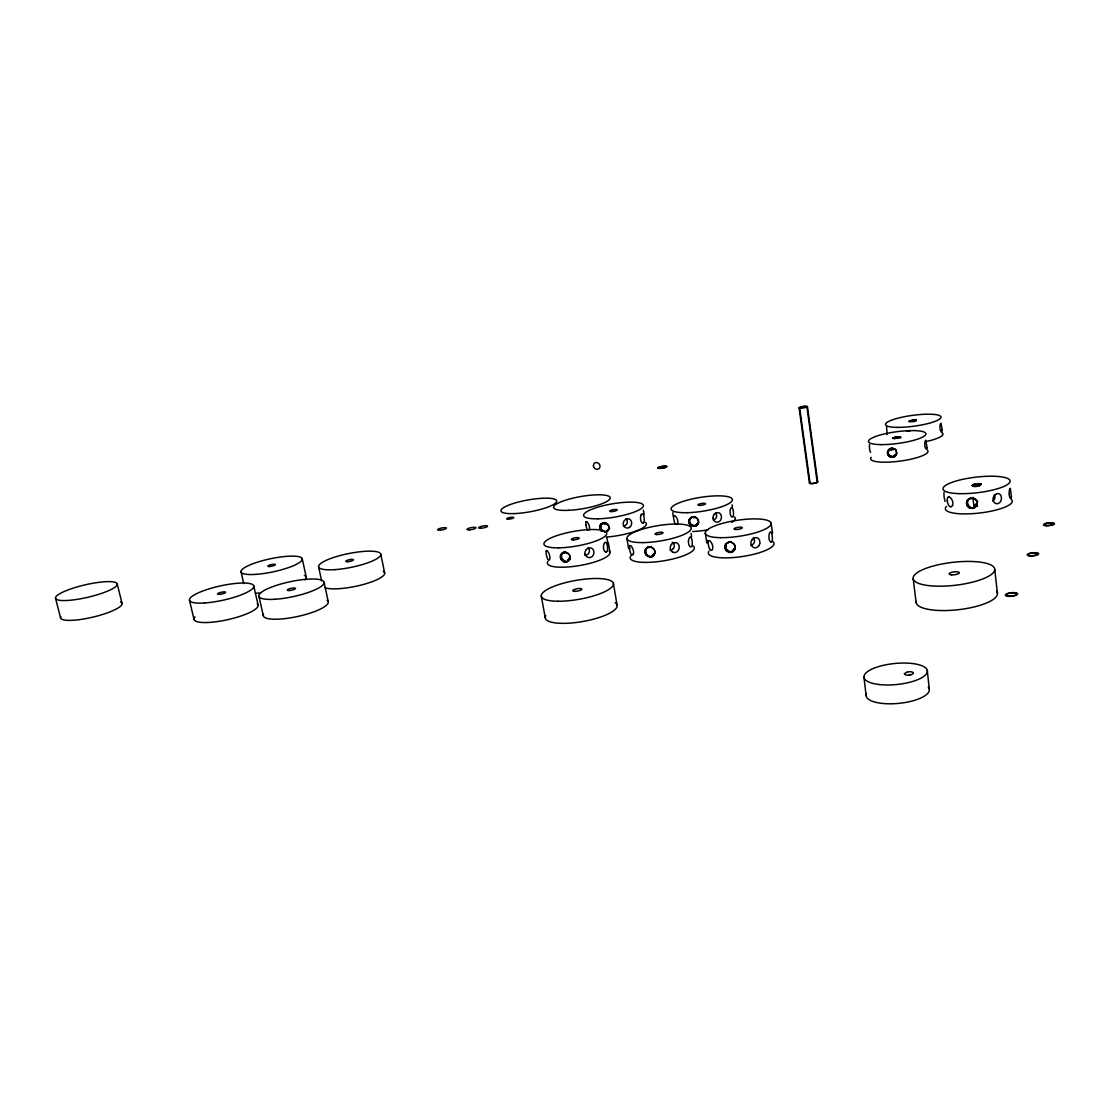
<?xml version="1.0" encoding="UTF-8"?>
<svg xmlns="http://www.w3.org/2000/svg" width="1110" height="1110" viewBox="0 0 1110 1110"><rect width="100%" height="100%" fill="white"/><g stroke="black" fill="none" stroke-linecap="round" stroke-linejoin="round"><path stroke-width="1.5" d="M688.963 520.243L690.198 518.259L689.407 521.714L691.363 525.086L696.012 525.654M976.98 504.953C978.076 494.006 977.188 509.296 975.745 506.091L974.955 506.562L975.371 505.314L974.053 506.868L974.691 505.064M972.332 485.25C981.795 488.705 983.946 480.658 972.596 485.014M648.74 556.304C644.438 554.764 644.064 547.23 649.725 546.689M689.352 521.339C689.033 512.848 702.685 518.578 697.441 524.558M967.101 505.66L966.491 503.662A5.203 4.815 40.1 0 1 967.934 499.833L970.75 498.196L974.025 498.196L977.008 501.221L975.301 498.903L969.932 498.473L967.351 501.193L967.684 505.05M927.044 447.913L925.893 440.281A4.398 1.068 86.4 0 0 925.49 440.614L925.171 441.267A4.412 1.498 87.8 0 0 924.81 442.807L924.81 445.901A4.385 1.887 89.3 0 0 925.171 447.372L925.379 447.94A4.412 1.498 87.8 0 0 925.768 448.62A4.509 1.526 87.8 0 0 926.364 449.009L926.489 448.995A4.398 1.068 86.4 0 0 927.016 448.079M977.313 506.271L975.149 506.257L975.745 505.119L974.511 506.729L975.829 504.009L974.552 505.591M567.737 561.16L569.818 558.566M904.414 673.742L907.023 672.16M904.442 673.59C905.413 677.586 918.483 673.257 911.268 671.8A4.44 1.471 -5.5 0 0 907.411 672.077L907.134 672.147M695.096 517.149C697.857 517.149 700.438 523.42 695.984 525.89A6.271 5.855 41.9 0 1 695.623 526.112L692.293 526.362L689.671 524.239M908.896 421.481C917.332 416.75 920.384 422.854 908.91 421.509M549.686 558.913L549.727 558.718A4.842 2.234 72.4 0 0 549.852 557.928A4.898 2.262 72.4 0 0 549.811 556.637L549.755 556.179A4.842 2.234 72.4 0 0 549.256 554.32A4.856 2.248 72.4 0 0 548.715 553.099A4.787 1.804 74 0 0 547.535 551.268L546.925 550.768M817.182 482.059L806.887 406.662L803.265 406.51L799.658 407.703L810.022 483.044M654.706 553.529C656.135 549.7 651.306 545.912 648.004 547.285M633.408 553.737L633.352 553.946A4.884 2.054 73.8 0 1 632.52 554.986L631.937 554.944A4.939 1.651 75.4 0 1 631.132 554.167L630.938 553.876A4.953 1.249 76.8 0 1 629.953 551.17L629.55 549.256A4.953 1.249 76.8 0 1 629.564 545.842L629.814 545.634A4.939 1.651 75.4 0 1 630.48 545.551L631.174 546.134A4.884 2.054 73.8 0 1 632.45 548.007A4.967 2.484 72.1 0 1 633.449 553.71L633.435 553.654M560.453 555.597L562.867 552.6M599.844 526.182C601.509 519.508 612.123 524.558 608.266 530.094M645.007 550.518C647.824 542.735 659.937 549.714 652.444 555.569L653.457 554.598M724.996 545.718L726.328 543.636L729.936 541.541L726.37 543.65L725.385 546.606L726.578 549.894L729.7 551.892M1009.614 489.538L1009.933 488.761A5.078 1.027 86.8 0 1 1010.322 488.331L1011.46 497.197A5.078 1.027 86.8 0 1 1010.974 498.445L1010.849 498.404A5.203 1.554 88.4 0 1 1010.225 498.002A5.092 1.526 88.4 0 1 1009.836 497.252M654.706 553.543L654.123 554.764M975.371 506.34L973.151 507.881L976.287 506.077M600.01 528.887L599.788 527.971A4.745 3.954 59.3 0 1 600.732 524.489L600.843 529.248M966.713 501.706L967.351 500.499M649.267 546.925L646.963 547.938L647.588 547.452M952.533 505.258L952.38 505.563A4.967 2.9 72.9 0 1 951.09 506.687M692.987 516.747L689.671 518.8A4.842 4.162 57.1 0 0 688.852 522.075L689.726 524.336M600.774 524.628L600.482 528.374L602.563 531.177M976.897 505.133L976.398 505.952M641.164 514.887L641.649 514.166A4.662 1.818 86.4 0 1 642.343 513.736L643.009 514.083A4.634 1.387 84.9 0 1 644.091 521.506L644.008 521.839A4.606 1.804 86.4 0 1 643.453 522.727A4.662 1.818 86.4 0 1 643.106 523.018M569.263 559.759C571.234 558.538 568.667 552.447 569.943 556.651M888.902 454.975C886.404 452.533 890.955 444.486 888.083 452.894C888.347 456.307 892.953 458.25 895.437 455.738M758.81 545.773L759.046 545.399A5.134 4.065 -78.4 0 0 759.726 543.609M734.39 550.033C737.276 546.162 732.433 540.736 728.174 542.402M586.094 521.839L585.941 522.033A4.606 1.068 77 0 0 585.941 525.238M696.955 524.836L697.579 523.573L696.997 524.087M708.471 541.056L708.749 540.778A5.037 1.901 75.2 0 1 709.512 540.695L710.275 541.292A4.981 2.289 73.5 0 1 711.649 543.192A5.051 2.733 71.7 0 1 712.592 549.006L712.495 549.256A4.981 2.289 73.5 0 1 711.524 550.31L710.858 550.283A5.037 1.901 75.2 0 1 709.97 549.492L709.762 549.186M653.402 555.361L654.151 553.973L653.526 554.514M894.799 455.239L894.091 456.016L895.159 454.379L894.48 455.891L895.631 454.545L895.673 455.488L896.672 453.601L896.103 450.174L896.741 453.504L895.742 455.433M560.411 557.553L563.117 561.521L567.224 561.66A6.452 5.855 47.1 0 0 567.598 561.438L569.263 559.856L566.877 561.494M646.284 548.52L645.423 551.67M605.241 523.018C609.14 522.394 611.305 532.12 604.298 531.745M696.123 525.613L697.899 523.393L696.997 524.461M806.873 406.732L799.727 407.828M713.078 518.287A4.829 4.454 -61.9 0 1 713.994 514.749L714.271 514.471M644.924 552.516L647.685 556.582L651.972 556.721A6.591 6.077 43 0 0 652.361 556.485L655.372 552.572L652.86 555.444C657.231 551.476 651.639 558.552 649.211 556.471M726.19 543.914L725.829 548.604L729.381 551.698M734.126 550.38C738.039 545.412 731.24 540.057 727.341 542.818M751.942 539.96L752.233 539.599A5.162 4.565 -68.3 0 1 753.26 538.6A5.203 4.593 -68.3 0 1 754.564 537.906L755.022 537.767A5.175 4.357 -74 0 1 756.368 537.67A5.078 4.274 -74 0 1 757.575 538.017L757.922 538.211A5.162 4.093 -78.4 0 1 759.726 543.636M697.066 524.891L697.357 524.628M733.585 550.227L734.501 549.062L733.349 550.976L734.321 550.144M570.013 558.136L567.793 560.536L569.569 558.968L568.667 560.328M967.351 500.499L968.447 499.458L967.129 502.566M970.986 507.742L969.613 507.159L972.513 507.936M568.403 560.647L569.874 558.788L568.833 559.912M601.01 524.281L604.575 522.463L601.342 523.948L605.2 523.032M734.071 550.449L733.377 550.574L734.168 549.256L732.531 550.879L733.488 549.894M605.491 532.259L606.31 531.94A6.133 5.633 47.1 0 0 606.657 531.718L607.489 530.982M894.84 455.169L895.52 455.322L894.313 456.696A6.271 6.077 19.2 0 1 893.952 456.904L890.747 457.195L888.264 455.253M653.166 555.68C655.288 554.306 650.113 558.039 648.753 556.318M696.636 525.349L694.347 526.085M889.276 449.425L887.709 451.534A4.468 4.135 51.2 0 0 887.542 453.241L888.846 456.002M607.78 530.011L606.795 530.899L609.667 528.193L607.184 530.774L608.738 529.262L607.42 530.968L607.989 530.483M546.342 550.754L546.175 550.948A4.856 0.999 76.8 0 0 546.259 554.265L546.675 556.179A4.856 0.999 76.8 0 0 547.577 558.816L547.743 559.107A4.842 1.401 75.5 0 0 548.465 559.884L548.964 559.953M696.941 524.156L696.012 525.058L698.634 522.31L696.941 524.53M889.984 448.884L891.621 448.135L888.458 450.174A4.454 4.121 51.3 0 0 887.542 453.241M974.927 507.353L974.413 507.728A6.799 6.452 8.8 0 1 973.983 507.964L972.18 508.463M607.836 529.942L608.433 529.442L607.725 530.733M567.932 561.174L567.696 561.369A6.979 6.327 47.2 0 1 567.224 561.66L566.974 561.785M696.331 525.627L696.095 525.807A6.771 6.327 41.9 0 1 695.609 526.112L695.36 526.237M733.53 550.31L732.961 550.74L735.208 547.827L733.488 549.741M732.683 551.712L733.488 551.004L732.558 551.795A6.729 6.285 37.3 0 1 732.156 552.031L729.256 552.461L726.606 551.073M646.27 548.465L646.075 548.784A5.092 4.301 57 0 0 644.91 552.433L645.146 553.418M894.41 456.612L895.09 456.03L893.633 456.751M969.668 498.667C972.957 496.42 966.63 500.554 969.571 498.737M568.764 559.995L568.195 560.411L569.943 556.665M974.4 504.842L973.817 505.591L972.873 497.28M566.488 552.489L569.291 554.806L567.945 552.988L565.129 552.142L562.007 553.21L565.517 551.601L561.41 553.793A4.995 4.093 58.9 0 0 560.397 557.47L561.063 559.385M948.273 497.211L947.871 497.502A5.023 2.151 76.6 0 0 947.274 500.957M732.711 551.504L733.419 551.06L729.284 551.795M890.012 448.87C892.939 446.595 899.794 452.228 893.328 448.426M691.599 517.232L693.736 516.83M693.334 516.663L690.628 517.968L691.558 517.246M651.709 556.845L651.972 556.721A7.118 6.577 43.1 0 0 652.361 556.485M893.689 457.029L893.952 456.904A5.814 5.619 17.4 0 0 894.313 456.696M731.865 552.169L732.156 552.031A7.271 6.799 37.5 0 0 732.558 551.795M973.692 508.102L973.983 507.964A7.354 6.979 8.8 0 0 974.413 507.728M606.684 531.496L604.811 531.898M732.586 551.559L730.907 551.989M563.367 552.391L565.059 552.183M605.671 532.217L606.31 531.926A6.632 6.091 47.1 0 0 606.657 531.718M895.853 455.253L895.881 455.253A3.649 0.777 -7.6 0 0 895.756 455.641M996.669 493.839L997.099 493.7A5.175 4.038 -76.6 0 1 998.348 493.617A5.064 3.954 -76.7 0 1 999.458 493.992L999.763 494.186A5.148 3.705 -80.2 0 1 1001.275 499.639A5.12 3.691 -80.2 0 1 1000.609 501.387L1000.443 501.678A5.064 3.954 -76.7 0 1 999.111 502.941A5.217 4.065 -76.6 0 1 998.32 503.468L997.89 503.593A5.189 4.301 -71.9 0 1 996.142 503.579A5.092 4.232 -71.9 0 1 995.365 503.288L995.018 503.08A5.175 4.509 -65.9 0 1 993.603 501.512L993.075 499.625A5.175 4.509 -65.9 0 1 994.144 495.809L994.421 495.504A5.162 4.287 -71.8 0 1 995.42 494.519A5.189 4.301 -71.9 0 1 996.655 493.728M626.567 519.022L626.997 518.897A4.62 4.051 -73.8 0 1 629.425 519.133L629.745 519.313A4.704 3.913 -78.6 0 1 630.924 525.932L630.688 526.237A4.62 4.051 -73.8 0 1 629.425 527.319M693.972 525.987L690.919 524.669L689.365 521.534M771.381 542.013L771.284 542.041A5.231 2.178 88.6 0 1 770.34 541.694A5.12 2.137 88.6 0 1 769.785 540.972L769.494 540.348A5.078 2.567 -89.5 0 1 768.994 538.669L768.952 535.63A5.12 2.137 88.6 0 1 769.521 533.147L769.979 532.425A5.106 1.665 86.8 0 1 770.604 531.94L771.214 532.3A5.064 1.165 85.3 0 1 772.033 534.854L772.116 535.311A5.148 1.193 85.3 0 1 772.38 538.863A5.064 1.165 85.3 0 1 772.269 540.417L772.199 540.778A5.106 1.665 86.8 0 1 771.394 542.096M972.693 507.922L971.153 507.783M606.268 551.961L606.046 552.003A5.023 2.498 88.5 0 1 605.061 551.67A4.912 2.442 88.5 0 1 604.45 550.976L604.104 550.38A4.884 2.83 -89.5 0 1 603.562 548.784L603.493 545.856A4.87 2.428 88.5 0 1 604.159 543.539L604.686 542.762A4.912 2.012 86.7 0 1 605.449 542.29L606.199 542.623A4.87 1.554 85.1 0 1 607.364 550.407L607.281 550.754A4.842 1.984 86.7 0 1 606.657 551.726M731.226 552.391L730.449 552.516M643.106 522.949L642.995 522.963A4.773 2.289 88.1 0 1 641.996 522.63A4.676 2.234 88.1 0 1 641.427 521.964L641.122 521.381A4.634 2.608 89.9 0 1 640.609 519.855L640.553 517.066A4.676 2.234 88.1 0 1 641.15 514.818M565.115 561.549L565.92 561.618M951.09 506.715L950.243 506.687A5.009 2.539 74.9 0 1 949.133 505.924L948.883 505.647A5.023 2.151 76.6 0 1 947.649 502.955L947.274 500.998M896.672 436.896L893.203 437.992L895.007 438.533A3.649 0.735 -7.7 0 1 894.48 437.493A3.649 0.735 -7.7 0 1 899.849 436.799L899.364 436.743M892.454 448.273L889.526 449.231M972.499 508.435L969.308 507.881L966.865 505.161M897.463 436.674C911.31 438.256 878.967 439.56 899.336 436.743M893.481 456.779L889.027 455.142M977.466 506.091L975.218 505.91A4.246 1.027 -6.7 0 0 977.188 506.077M602.661 531.079L600.857 529.262M909.77 430.985L906.939 431.249L909.742 430.999M870.67 452.353L870.559 452.339A4.357 0.763 84.9 0 1 870.046 451.284A4.301 0.749 84.9 0 1 869.754 449.966L869.505 448.024A4.301 0.749 84.9 0 1 869.546 444.444M694.166 516.913L695.027 517.121M980.962 483.918C963.702 483.474 976.522 490.051 981.129 483.988M564.948 561.521L561.369 558.51L561.507 553.876L561.521 558.802L565.67 561.618M564.393 562.021L563.644 561.799M949.314 497.155L950.229 497.641A4.967 2.9 72.9 0 1 951.797 499.486A5.037 3.316 70.7 0 1 952.533 505.314M969.738 508.089L968.628 507.437M672.84 552.142L672.452 551.947A5.064 4.704 -58.7 0 1 670.912 550.421L670.287 548.576A5.064 4.704 -58.7 0 1 671.231 544.816M889.998 456.876L889.096 456.238M586.69 521.825L587.301 522.283A4.551 1.832 74.3 0 1 588.453 523.989A4.62 2.234 72.7 0 1 588.98 525.155A4.593 2.22 72.7 0 1 589.521 528.596A4.537 2.192 72.7 0 1 589.396 529.262L589.327 529.553A4.551 1.832 74.3 0 1 589.16 529.983M649.211 556.471L646.7 554.75L645.437 551.878M967.129 503.066L969.613 507.159L967.878 505.411M945.026 501.429L944.083 496.711A5.064 0.694 85.3 0 1 944.027 492.34M601.384 531.079L600.593 530.094M726.051 543.872A5.189 4.495 54.5 0 0 724.858 547.674L726.62 551.087M967.92 506.798L967.323 506.049M726.356 550.81L725.787 550.088M646.381 555.513L645.84 554.82M601.162 530.844L599.802 528.055M561.854 560.481L561.313 559.787M725.496 549.63L724.886 547.757M689.463 523.892L688.866 522.158M888.069 454.933L887.556 453.324M1009.836 497.252L1009.614 496.614A5.064 1.998 -89.8 0 1 1009.24 494.935L1009.198 494.436M887.154 434.607L886.599 427.225A4.19 1.096 86.2 0 1 886.862 426.85M643.314 510.156L643.536 510.975A4.593 0.805 78.3 0 1 643.911 512.792L644.133 514.485M690.975 533.299L691.1 533.757A4.926 0.985 78.2 0 1 691.502 535.7L691.641 536.643M55.528 598.262L60.592 617.895M117.23 583.957A31.663 6.355 -13.1 0 1 71.956 600.066A31.663 6.355 -13.1 0 1 69.944 589.23A31.663 6.355 -13.1 0 1 117.23 583.957L122.072 603.507M189.505 600.343L194.07 619.574M241.064 571.844L243.742 583.582M258.921 596.25L263.348 615.842M253.76 585.913L258.089 605.047M302.267 558.899L306.277 577.269M324.078 582.292L328.282 601.8M318.598 566.794L321.636 580.918M380.813 554.265L384.671 573.051M585.025 553.71L585.678 555.5A4.953 4.676 -54.9 0 0 587.218 556.998L588.425 557.47A4.967 4.565 -64.4 0 0 590.284 557.456L590.742 557.317A5.009 4.426 -71.6 0 0 591.588 556.901A4.898 4.329 -71.6 0 0 592.92 555.652L593.156 555.277A4.953 4.162 -76.8 0 0 591.894 548.395L591.547 548.201A4.898 4.329 -71.6 0 0 588.98 548.007L588.494 548.104A4.995 4.579 -64.4 0 0 587.204 548.77A4.967 4.565 -64.4 0 0 586.177 549.644M541.264 595.973L545.218 617.715M673.215 516.608L673.007 515.137A4.745 1.332 84.9 0 1 673.007 512.39M585.955 525.266L586.33 527.056A4.606 1.068 77 0 0 587.218 529.553L587.384 529.817A4.606 1.443 75.7 0 0 587.565 530.053M713.092 518.328L713.674 520.09A4.829 4.454 -61.9 0 0 715.117 521.547L715.464 521.742A4.745 4.232 -69.2 0 0 716.241 522.019A4.829 4.315 -69.2 0 0 718.004 522.019L718.434 521.894A4.87 4.149 -74.9 0 0 719.225 521.492A4.759 4.065 -74.9 0 0 720.487 520.285L720.709 519.938A4.815 3.871 -79.2 0 0 719.627 513.208L719.294 513.028A4.731 4.038 -74.9 0 0 718.156 512.695A4.759 4.065 -74.9 0 0 716.893 512.806L716.449 512.903A4.856 4.329 -69.2 0 0 715.229 513.542A4.745 4.232 -69.2 0 0 714.285 514.513M613.386 583.402L617.091 605.186M608.336 542.679L609.959 552.225M626.956 538.78L628.593 548.562M705.28 533.064L706.834 543.012M771.117 523.198L772.56 533.188M799.075 407.786L809.454 483.114M707.223 540.223L707.514 541.971A4.981 1.318 85.2 0 0 707.611 542.36M807.442 406.593A4.232 0.763 -8.4 0 1 801.129 408.161A4.232 0.763 -8.4 0 1 801.212 406.801A4.232 0.763 -8.4 0 1 807.442 406.593L817.737 481.976M913.169 578.796L916.152 602.661M863.968 677.155L866.119 695.651M994.754 569.541A41.07 11.53 -6.6 0 1 933.441 586.024A41.07 11.53 -6.6 0 1 933.593 565.92A41.07 11.53 -6.6 0 1 994.754 569.541L997.46 593.656M927.294 670.523L929.278 689.13M1009.157 493.922L1009.212 491.896A5.092 1.526 88.4 0 1 1009.614 489.441M1011.057 499.139A33.688 8.145 -6.7 0 1 979.034 513.084A33.688 8.145 -6.7 0 1 946.483 506.354M974.691 505.619A4.246 1.027 -6.7 0 1 974.927 504.981M994.393 494.616A4.204 3.399 -73.9 0 1 992.867 500.943M948.259 497.127A5.009 2.539 74.9 0 1 949.3 497.072M928.265 687.132A31.746 10.85 -5.6 0 1 899.336 703.31A31.746 10.85 -5.6 0 1 866.508 693.528M941.474 432.414A27.944 5.703 -7.6 0 1 926.531 441.447M927.252 450.05A28.929 6.147 -7.6 0 1 899.738 461.149A28.929 6.147 -7.6 0 1 871.211 457.348M890.65 450.202A28.929 6.147 -7.6 0 1 893.231 449.73M816.988 481.546A4.176 0.93 -8.1 0 1 816.28 482.892A4.176 0.93 -8.1 0 1 810.73 483.613A4.176 0.93 -8.1 0 1 810.328 482.406M816.71 481.726A3.621 0.805 -8.1 0 1 813.63 483.349A3.621 0.805 -8.1 0 1 810.453 482.586M996.613 591.283A40.917 12.002 -6.4 0 1 960.039 609.501A40.917 12.002 -6.4 0 1 916.125 601.44M120.49 601.911A31.566 6.66 -13.3 0 1 94.211 616.799A31.566 6.66 -13.3 0 1 60.842 616.577M734.501 516.913A30.941 7.312 -8.9 0 1 731.767 522.366M707.986 529.803A30.941 7.312 -8.9 0 1 692.737 531.524M693.306 517.746A30.941 7.312 -8.9 0 1 695.665 517.191M733.335 515.9A4.759 1.637 86.5 0 1 732.517 517.038L732.322 517.01A4.87 2.123 88.2 0 1 731.476 516.649A4.773 2.081 88.2 0 1 730.949 515.956L730.658 515.359A4.745 2.47 90 0 1 730.186 513.791L730.13 510.947A4.773 2.081 88.2 0 1 730.685 508.644L731.143 507.991A4.759 1.637 86.5 0 1 731.767 507.561L732.364 507.922A4.731 1.179 85 0 1 733.391 515.526M732.059 504.8A4.69 1.054 78.3 0 1 732.447 506.66M715.506 513.014A3.927 3.441 -71.7 0 1 716.602 515.248A3.996 3.496 -71.7 0 1 716.574 516.469A3.927 3.441 -71.7 0 1 714.937 519.23A3.996 3.496 -71.7 0 1 713.91 519.827A3.927 3.441 -71.7 0 1 713.244 519.924M675.712 524.447A4.704 1.693 75.6 0 1 675.31 524.017L675.158 523.795A4.704 1.318 77 0 1 674.159 521.2L673.784 519.369A4.704 1.304 77 0 1 673.881 516.108L674.117 515.859A4.704 1.693 75.6 0 1 674.811 515.748L675.49 516.289A4.648 2.081 74.1 0 1 676.753 518.037A4.717 2.484 72.4 0 1 677.655 523.49L677.558 523.726A4.648 2.081 74.1 0 1 677.072 524.53M645.312 522.255A30.22 7.021 -9.6 0 1 636.835 530.719A30.22 7.021 -9.6 0 1 606.476 537.046M604.201 524.239A30.22 7.021 -9.6 0 1 606.851 523.559M629.425 527.403A4.759 4.176 -73.8 0 1 628.635 527.805L628.204 527.93A4.731 4.315 -67.4 0 1 626.456 527.93L625.318 527.472A4.717 4.426 -58.9 0 1 623.875 526.043L623.265 524.322A4.717 4.426 -58.9 0 1 624.139 520.826L624.403 520.548A4.704 4.287 -67.4 0 1 625.346 519.646A4.731 4.315 -67.4 0 1 626.553 518.911M624.652 525.71A3.843 3.441 -70.2 0 1 623.223 525.876M624.611 525.765A3.899 3.496 -70.2 0 0 625.582 525.238A3.843 3.441 -70.2 0 0 627.247 522.463A3.899 3.496 -70.2 0 0 627.261 521.298A3.843 3.441 -70.2 0 0 625.887 518.897M586.08 521.769A4.606 1.443 75.7 0 1 586.677 521.742M773.087 541.68A33.189 8.38 -8.6 0 1 742.104 556.554A33.189 8.38 -8.6 0 1 708.929 551.17M728.424 542.193A33.189 8.38 -8.6 0 1 730.935 541.597M758.796 545.69A5.078 4.274 -74 0 1 757.45 546.98A5.217 4.398 -74 0 1 756.618 547.508L756.16 547.646A5.189 4.579 -68.3 0 1 754.3 547.66A5.092 4.495 -68.4 0 1 753.468 547.369L753.093 547.161A5.175 4.731 -61.1 0 1 751.567 545.607L750.957 543.733A5.175 4.731 -61.1 0 1 751.942 539.904M753.315 537.878A4.218 3.635 -70.8 0 1 754.467 540.265A4.274 3.705 -70.8 0 1 754.439 541.555A4.218 3.635 -70.8 0 1 752.677 544.524A4.274 3.705 -70.8 0 1 751.595 545.177A4.232 3.649 -70.7 0 1 750.859 545.315M709.762 549.186A5.051 1.485 76.7 0 1 708.707 546.453L708.305 544.483A5.051 1.485 76.7 0 1 708.457 541M692.904 545.815A32.467 8.089 -9.2 0 1 663.267 560.897A32.467 8.089 -9.2 0 1 630.979 555.763M648.198 547.632A32.467 8.089 -9.2 0 1 651.029 546.897M629.981 548.173A4.898 1.498 85.1 0 1 629.828 547.84M672.813 552.128A5.078 4.579 -66.8 0 0 675.532 552.419L675.976 552.28A5.009 4.315 -73.1 0 0 678.168 550.574L678.404 550.199A5.051 4.121 -77.8 0 0 679.07 548.479A5.106 4.162 -77.8 0 0 679.195 546.952L679.154 546.453A5.051 4.121 -77.8 0 0 678.571 544.635A5.064 4.135 -77.7 0 0 677.211 543.165L676.864 542.97A4.967 4.287 -73.1 0 0 675.643 542.637A5.078 4.385 -73 0 0 674.297 542.735L673.825 542.873A5.106 4.593 -66.8 0 0 672.535 543.539M671.494 544.427A5.078 4.579 -66.8 0 1 672.507 543.442M672.258 542.263A4.135 3.649 -69.5 0 1 674.269 545.163A4.19 3.705 -69.5 0 1 674.242 546.411A4.135 3.649 -69.5 0 1 672.507 549.339M671.467 549.908A4.135 3.649 -69.5 0 1 669.954 550.088M672.48 549.394A4.19 3.705 -69.5 0 1 671.425 549.963M609.043 550.893A31.788 7.77 -9.9 0 1 579.836 565.503A31.788 7.77 -9.9 0 1 547.813 561.507M563.672 553.363A31.788 7.77 -9.9 0 1 566.28 552.6M606.67 551.795A4.912 2.012 86.7 0 1 606.282 552.031M606.601 537.476A4.842 1.152 76.9 0 1 606.865 538.211L607.101 539.071A4.829 0.735 78.2 0 1 607.503 540.986L607.794 543.761A4.842 1.152 76.9 0 1 607.739 544.302M585.012 553.668A4.953 4.676 -54.9 0 1 585.927 550.033M588.009 547.827A4.038 3.649 -67.6 0 1 584.498 555.014M546.328 550.685A4.842 1.401 75.5 0 1 546.911 550.685M549.672 558.885A4.787 1.804 74 0 1 548.964 559.926M615.162 602.785A36.491 9.99 -10 0 1 584.068 621.281A36.491 9.99 -10 0 1 545.773 615.648M327.089 600.205A33.217 7.936 -12.2 0 1 298.257 616.355A33.217 7.936 -12.2 0 1 263.542 614.316M257.243 603.826A32.828 7.59 -12.6 0 1 225.746 620.088A32.828 7.59 -12.6 0 1 195.041 616.841M304.348 575.396A31.191 6.965 -12.1 0 1 304.973 579.836M260.586 592.99A31.191 6.965 -12.1 0 1 255.411 593.17M383.227 571.275A31.635 7.312 -11.6 0 1 363.969 584.304A31.635 7.312 -11.6 0 1 324.744 587.606M942.14 429.612L942.085 430.791A4.246 0.999 86.3 0 1 941.807 431.596A4.26 0.999 86.3 0 1 941.613 431.693L941.488 431.707A4.343 1.443 87.7 0 1 940.919 431.304A4.26 1.415 87.7 0 1 940.558 430.652L940.35 430.097A4.232 1.79 89.1 0 1 939.962 428.266L939.99 426.143A4.26 1.415 87.7 0 1 940.364 424.145L940.656 423.604A4.246 0.999 86.3 0 1 941.03 423.298L942.14 429.612M688.45 541.597L688.588 543.581A4.981 2.692 -89.5 0 0 689.102 545.218L689.421 545.842A5.023 2.289 88.5 0 0 690.004 546.536A5.12 2.345 88.6 0 0 690.919 546.897L691.128 546.855A4.939 1.818 86.8 0 0 692.043 545.634L692.127 545.315A4.981 1.36 85.2 0 0 692.265 543.72A5.064 1.387 85.2 0 0 692.21 541.749A4.981 1.36 85.2 0 0 691.003 537.323L690.337 536.976A5.009 1.832 86.8 0 0 689.643 537.448L689.144 538.239A5.023 2.289 88.5 0 0 688.519 540.542L688.45 541.597M980.865 484.459L980.865 484.487A4.26 0.985 -6.8 0 1 974.524 486.083A4.26 0.985 -6.8 0 1 974.4 484.376A4.26 0.985 -6.8 0 1 980.81 484.487M895.534 453.81L895.534 453.81M909.423 421.176C906.426 422.674 926.253 417.027 909.423 421.176M910.408 674.602L908.729 674.797A4.44 1.471 -5.5 0 0 910.075 674.658L910.408 674.602M959.026 493.631A33.799 7.812 -6.8 0 0 1010.155 481.351A33.799 7.812 -6.8 0 0 960.594 479.825A33.799 7.812 -6.8 0 0 959.026 493.631M878.953 684.509A31.843 10.559 -5.7 0 0 927.35 671.55A31.843 10.559 -5.7 0 0 880.674 666A31.843 10.559 -5.7 0 0 878.953 684.509M897.879 427.378A28.014 5.467 -7.7 0 0 940.975 417.568A28.014 5.467 -7.7 0 0 900.918 417.457A28.014 5.467 -7.7 0 0 897.879 427.378M881.062 444.611A28.999 5.897 -7.7 0 0 925.851 434.315A28.999 5.897 -7.7 0 0 884.601 433.885A28.999 5.897 -7.7 0 0 881.062 444.611M1046.008 525.682A5.55 1.401 -5.9 0 0 1054.5 523.74A5.55 1.401 -5.9 0 0 1046.439 523.198A5.55 1.401 -5.9 0 0 1046.008 525.682M1046.328 525.474A4.801 1.221 -5.9 0 0 1053.765 523.823A4.801 1.221 -5.9 0 0 1046.91 523.31A4.801 1.221 -5.9 0 0 1046.328 525.474M1030.108 555.957A5.827 1.568 -5.9 0 0 1038.71 553.723A5.827 1.568 -5.9 0 0 1029.913 553.252A5.827 1.568 -5.9 0 0 1030.108 555.957M1030.524 555.735A5.051 1.36 -5.9 0 0 1037.947 553.793A5.051 1.36 -5.9 0 0 1030.316 553.39A5.051 1.36 -5.9 0 0 1030.524 555.735M1008.865 596.084A5.37 1.554 -5.8 0 0 1016.829 593.961A5.37 1.554 -5.8 0 0 1008.74 593.392A5.37 1.554 -5.8 0 0 1008.865 596.084M1008.407 596.334A6.216 1.79 -5.8 0 0 1017.648 593.892A6.216 1.79 -5.8 0 0 1008.324 593.212A6.216 1.79 -5.8 0 0 1008.407 596.334M951.742 574.869A5.162 1.457 -6.6 0 0 959.345 572.746A5.162 1.457 -6.6 0 0 951.52 572.371A5.162 1.457 -6.6 0 0 951.742 574.869M593.448 466.061A3.538 3.15 53.3 0 0 598.776 468.808A3.538 3.15 53.3 0 0 597.902 462.912A3.538 3.15 53.3 0 0 593.448 466.061M659.895 468.392A4.482 0.791 -8.6 0 0 666.638 466.755A4.482 0.791 -8.6 0 0 660.089 466.991A4.482 0.791 -8.6 0 0 659.895 468.392M660.2 468.337A4.482 0.916 -9.3 0 0 666.874 466.505A4.482 0.916 -9.3 0 0 660.284 466.727A4.482 0.916 -9.3 0 0 660.2 468.337M514.652 513.583A28.319 5.994 -10.2 0 0 556.693 501.193A28.319 5.994 -10.2 0 0 515.068 502.969A28.319 5.994 -10.2 0 0 514.652 513.583M687.145 512.695A31.024 7.021 -8.9 0 0 732.42 499.514A31.024 7.021 -8.9 0 0 685.716 500.61A31.024 7.021 -8.9 0 0 687.145 512.695M699.369 505.383A3.913 0.888 -8.9 0 0 705.558 503.871A3.913 0.888 -8.9 0 0 700.257 503.718A3.913 0.888 -8.9 0 0 699.369 505.383M597.971 518.814A30.303 6.743 -9.6 0 0 643.384 505.827A30.303 6.743 -9.6 0 0 599.109 506.798A30.303 6.743 -9.6 0 0 597.971 518.814M611.624 511.571A3.816 0.846 -9.6 0 0 617.215 509.906A3.816 0.846 -9.6 0 0 611.499 510.1A3.816 0.846 -9.6 0 0 611.624 511.571M720.279 537.656A33.286 8.047 -8.6 0 0 771.117 524.003A33.286 8.047 -8.6 0 0 723.262 523.157A33.286 8.047 -8.6 0 0 720.279 537.656M735.722 529.498A4.19 1.013 -8.6 0 0 742.312 527.847A4.19 1.013 -8.6 0 0 736.527 527.611A4.19 1.013 -8.6 0 0 735.722 529.498M643.092 542.61A32.565 7.77 -9.3 0 0 691.225 528.36A32.565 7.77 -9.3 0 0 642.856 529.026A32.565 7.77 -9.3 0 0 643.092 542.61M656.468 534.548A4.107 0.985 -9.3 0 0 663.017 532.925A4.107 0.985 -9.3 0 0 657.55 532.689A4.107 0.985 -9.3 0 0 656.468 534.548M558.469 547.854A31.885 7.465 -9.9 0 0 606.726 533.827A31.885 7.465 -9.9 0 0 560.772 534.382A31.885 7.465 -9.9 0 0 558.469 547.854M573.287 539.89A4.01 0.944 -9.9 0 0 579.24 538.086A4.01 0.944 -9.9 0 0 573.301 538.239A4.01 0.944 -9.9 0 0 573.287 539.89M558.108 601.245A36.616 9.574 -10 0 0 613.428 584.346A36.616 9.574 -10 0 0 560.522 584.04A36.616 9.574 -10 0 0 558.108 601.245M575.022 591.339A4.606 1.207 -10 0 0 581.848 589.16A4.606 1.207 -10 0 0 575.022 589.216A4.606 1.207 -10 0 0 575.022 591.339M275.225 599.247A33.328 7.604 -12.1 0 0 324.106 582.597A33.328 7.604 -12.1 0 0 275.127 585.803A33.328 7.604 -12.1 0 0 275.225 599.247M289.474 590.52A4.19 0.957 -12.1 0 0 295.524 588.411A4.19 0.957 -12.1 0 0 289.252 588.869A4.19 0.957 -12.1 0 0 289.474 590.52M204.518 602.98A32.925 7.271 -12.5 0 0 253.788 586.579A32.925 7.271 -12.5 0 0 206.557 589.674A32.925 7.271 -12.5 0 0 204.518 602.98M219.489 594.377A4.149 0.916 -12.5 0 0 225.594 592.282A4.149 0.916 -12.5 0 0 219.544 592.74A4.149 0.916 -12.5 0 0 219.489 594.377M256.077 574.356A31.288 6.674 -12 0 0 302.281 559.176A31.288 6.674 -12 0 0 256.618 562.437A31.288 6.674 -12 0 0 256.077 574.356M269.716 566.502A3.94 0.846 -12 0 0 275.433 564.574A3.94 0.846 -12 0 0 269.591 565.045A3.94 0.846 -12 0 0 269.716 566.502M335.026 569.624A31.732 7.007 -11.5 0 0 380.799 554.209A31.732 7.007 -11.5 0 0 333.264 557.595A31.732 7.007 -11.5 0 0 335.026 569.624M347.555 561.702A3.996 0.888 -11.5 0 0 353.549 559.801A3.996 0.888 -11.5 0 0 347.777 560.092A3.996 0.888 -11.5 0 0 347.555 561.702M568.639 510.322A28.707 6.174 -9.8 0 0 610.195 497.724A28.707 6.174 -9.8 0 0 566.905 499.764A28.707 6.174 -9.8 0 0 568.639 510.322M439.865 530.164A4.509 0.971 -10.9 0 0 446.456 528.082A4.509 0.971 -10.9 0 0 439.754 528.471A4.509 0.971 -10.9 0 0 439.865 530.164M469.363 529.845A4.551 0.985 -10.7 0 0 475.968 527.736A4.551 0.985 -10.7 0 0 469.128 528.138A4.551 0.985 -10.7 0 0 469.363 529.845M480.977 528.249A4.565 0.999 -10.6 0 0 487.554 526.14A4.565 0.999 -10.6 0 0 480.685 526.542A4.565 0.999 -10.6 0 0 480.977 528.249M508.338 519.189A3.649 0.791 -10.3 0 0 513.805 517.579A3.649 0.791 -10.3 0 0 508.491 517.773A3.649 0.791 -10.3 0 0 508.338 519.189"/></g></svg>
